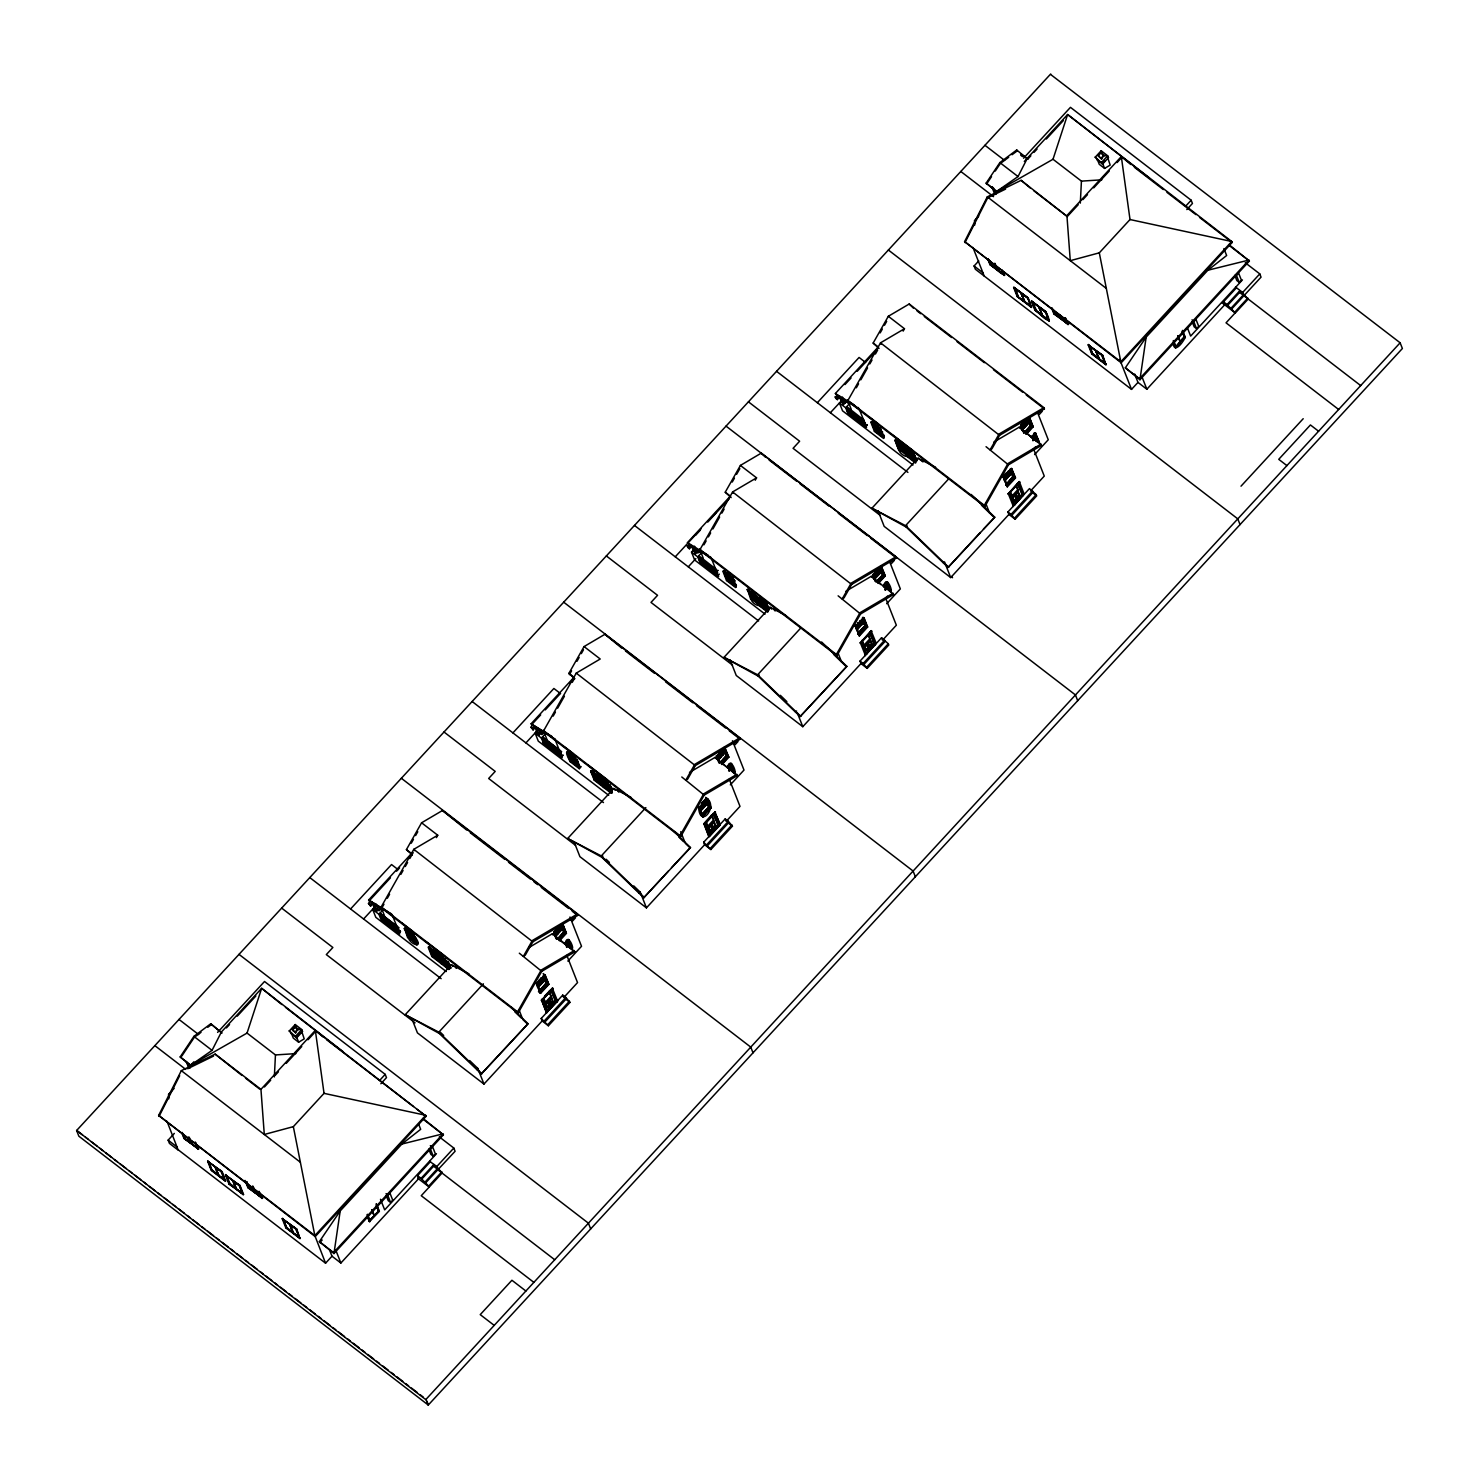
<?xml version="1.0" encoding="UTF-8"?>
<svg xmlns="http://www.w3.org/2000/svg" width="1479" height="1479" viewBox="0 0 1479 1479"><rect width="100%" height="100%" fill="white"/><g stroke="black" fill="none" stroke-linecap="round" stroke-linejoin="round"><path stroke-width="1.5" d="M274.354 1076.934L275.445 1054.934L247.048 1033.081L190.828 1065.139L180.179 1056.949L193.897 1036.391L210.757 1023.764L221.795 1032.952L210.757 1023.764M1080.317 203.122L1081.426 181.122L1053.011 159.27L996.791 191.327L986.142 183.137L999.878 162.598L1016.72 149.971L1027.776 159.14L1030.863 155.794M418.612 1124.114L420.665 1129.309L401.881 1144.043L340.207 1210.931L333.958 1253.563L443.423 1134.837L423.031 1118.457M1223.909 248.583L1226.646 255.516L1207.862 270.232L1146.17 337.12L1139.939 379.752L1249.385 261.025L1229.012 244.645M247.048 1033.081L261.654 988.323L343.036 1051.624M1053.011 159.27L1067.616 114.512L1149.017 177.831M285.447 1007.31L426.137 1116.294L315.23 1236.592L158.641 1115.406L181.325 1070.648L215.139 1054.12L260.951 1089.357L264.297 1134.485L293.341 1126.647L324.03 1093.351L315.341 1030.364L260.951 1089.357M159.029 1116.405L179.662 1075.714M1024.318 161.47L1067.616 114.512L1231.711 241.502L1232.118 242.482L1121.193 362.78L964.604 241.613L987.306 196.836L1021.12 180.327L1067.302 216.544L1078.191 204.749M964.992 242.593L987.695 197.835L1005.591 189.09M180.179 1056.949L191.216 1066.119L190.828 1065.139L212.052 1050.367L221.406 1031.972L261.654 988.323L281.842 1004.537M986.142 183.137L997.179 192.325L996.791 191.327L1018.033 176.556L1027.387 158.161M412.308 855.01L406.429 849.593L421.589 822.786L442.461 810.51L577.161 914.151L577.679 915.446L532.828 941.827L525.23 955.249L523.381 956.34L532.329 940.533L577.161 914.151M411.273 843.215L413.436 839.388M415.599 835.561L417.781 831.734M528.983 947.503L552.462 933.693L574.869 951.829L541.721 971.352L518.094 1013.115L381.711 908.198L381.212 906.904L413.787 849.334L437.747 835.228L421.589 822.786M381.711 908.198L383.967 904.224M387.332 898.271L389.587 894.296M400.809 874.44L403.064 870.484M405.301 866.509L407.557 862.534M409.794 858.559L413.177 852.607M436.416 837.613L437.747 835.228M574.776 678.787L568.897 673.37L584.057 646.582L604.929 634.288L739.629 737.929L740.147 739.223L695.296 765.604L687.698 779.045L685.849 780.117L694.797 764.329L739.629 737.929M569.415 674.664L571.578 670.837M576.995 661.261L579.158 657.434M581.321 653.607L583.484 649.78M689.491 772.445L714.93 757.47L737.355 775.625L704.189 795.129L680.562 836.911L544.18 731.976L543.68 730.7L576.255 673.111L600.215 659.005L584.057 646.582M553.164 716.095L555.42 712.12M557.657 708.164L564.405 696.239M572.262 682.355L574.518 678.38M731.125 497.628L725.246 492.211L740.406 465.423L761.278 453.129L895.978 556.77L896.496 558.064L851.645 584.445L844.047 597.867L842.198 598.958L851.146 583.17L895.978 556.77M732.253 482.025L734.416 478.179M736.579 474.352L739.833 468.621M845.84 591.286L871.279 576.311L893.686 594.447L860.538 613.97L836.892 655.752L700.528 550.817L700.029 549.522L732.604 491.952L756.564 477.846L740.406 465.423M703.912 544.864L706.149 540.889M708.404 536.914L710.641 532.958M712.896 528.983L719.626 517.077M721.881 513.102L724.118 509.127M755.233 480.231L756.564 477.846M879.044 348.489L873.165 343.073L888.324 316.284L909.197 304.008L1043.897 407.649L1044.414 408.925L999.564 435.325L991.965 448.747L990.117 449.838L999.064 434.031L1043.897 407.649M880.171 332.886L882.334 329.059M884.516 325.232L886.679 321.405M993.759 442.147L1019.197 427.191L1041.623 445.327L1008.456 464.831L984.829 506.613L848.447 401.696L847.948 400.402L880.523 342.832L904.482 328.726L888.324 316.284M856.323 387.794L858.559 383.819M860.815 379.844L867.544 367.938M869.8 363.963L872.037 360.007M875.42 354.036L877.657 350.079M518.094 1013.115L517.576 1011.839L541.222 970.058L574.37 950.553M903.151 331.111L904.482 328.726M680.562 836.911L680.044 835.617L703.69 793.853L736.838 774.33M836.892 655.752L836.393 654.457L860.02 612.694L893.187 593.171M984.829 506.613L984.311 505.319L1007.957 463.556L1041.105 444.033M181.806 1056.061L194.285 1037.389M986.53 184.117L991.522 176.648M995.275 171.046L1000.266 163.577L1008.696 157.273M333.958 1253.563L319.372 1241.639L340.207 1210.931M1139.939 379.752L1125.334 367.827L1146.17 337.12M409.591 935.8C403.508 941.069 428.392 953.474 413.325 934.636M405.32 928.757L408.759 937.464L405.745 927.943M416.265 941.347L409.332 936.799L406.337 928.701M572.133 759.947C570.376 766.399 560.744 738.298 575.96 758.782L579.306 768.729L570.191 761.703C558.138 739.777 580.97 761.056 579.306 768.729M735.081 583.965L728.407 578.825L727.317 580.119L735.766 586.387M728.019 579.306L725.523 572.336M728.833 578.603L726.411 573.538M416.838 943.916L413.38 935.116L405.172 928.59L408.5 937.501L416.838 943.916L417.522 942.862M579.306 767.693L580.119 766.751M581.173 766.603L579.786 768.211L570.672 761.204L567.03 751.979M875.235 430.999L876.77 429.483M761.593 603.95C759.818 609.57 746.987 599.679 752.478 596.943L760.169 602.988M592.303 770.245L595.057 779.803L596.573 778.287M760.298 604.135L759.725 605.04L751.406 598.644L752.922 597.128M441.13 961.923L432.589 956.026L434.105 954.51L432.737 951.052M442.776 961.332L440.927 963.458L431.813 956.451L428.17 947.226L449.487 963.883M448.95 968.616L442.276 963.476L443.792 961.979M602.803 783.648L595.852 778.841L603.728 785.811M605.244 785.127L603.395 787.235L594.281 780.228L590.639 771.003L594.743 779.71L603.857 786.736L599.864 776.937M606.261 785.756L604.745 787.272L601.287 778.472L607.961 783.611M758.635 597.627L761.352 606.076L758.561 598.403M761.796 605.299L758.912 597.294M909.511 454.829C907.736 460.431 894.906 450.559 900.397 447.823M900.471 448.174C898.012 455.347 890.913 424.676 898.548 449.949M899.805 449.209L896.57 439.966L900.267 448.673M900.84 448.008L897.882 441.352M907.644 455.92L908.753 454.626M910.103 455.273L908.235 457.399L915.538 463.019M905.481 448.082L909.012 456.974L910.528 455.458M877.75 569.729L879.229 573.408M558.933 927.111L560.504 931.067M721.401 750.907L723.083 754.734M1025.668 420.609L1027.036 424.418M1032.046 436.287L1033.618 440.243M703.838 801.914L705.52 805.741M1050.719 73.95L76.612 1130.492L78.868 1136.205L428.281 1405.05L1402.388 348.508L1400.132 342.795L1051.051 74.8M217.598 1032.379L264.519 981.501L385.206 1074.364L386.481 1077.618L380.861 1083.737M1023.56 158.216L1070.463 107.338L1191.168 200.22L1192.444 203.455L1186.805 209.574M190.828 1065.139L193.878 1061.811M226.435 1027.923L229.541 1024.559M237.269 1016.165L255.849 996.014M1033.95 152.429L1037.056 149.083M1046.337 139.008L1063.364 120.538M168.828 1098.823L168.588 1094.386L174.115 1088.396M974.79 225.011L974.55 220.574L978.691 216.082M699.807 549.43L695.481 553.849L692.264 545.659L689.436 548.746L687.864 547.544L687.291 546.084L689.399 544.605L687.458 542.627L730.256 496.204M350.578 908.975L391.528 864.549L398.054 869.56M512.917 732.9L553.885 688.474L560.393 693.485M675.256 556.807L701.046 528.835M708.644 520.608L716.224 512.381M817.332 402.713L859.077 357.456L865.585 362.466M695.5 535.361L700.085 530.388M707.738 522.105L729.129 498.885M689.436 548.746L688.863 547.285L690.748 545.233L689.177 544.032M375.037 906.978L372.708 909.493L378.92 914.281L380.99 919.494L399.774 933.952L392.212 914.78L368.641 900.008L411.439 853.586M554.44 738.816L531.109 723.786L573.907 677.364M847.726 400.31L843.4 404.71L840.183 396.538L837.354 399.607L835.783 398.406L835.21 396.964L837.317 395.466L835.376 393.506L878.175 347.066M844.953 384.577L851.072 377.94M857.191 371.321L877.065 349.765M369.047 901.044L390.456 877.823M396.557 871.186L399.626 867.877M531.516 724.821L540.685 714.875M545.27 709.902L560.559 693.318M569.729 683.372L574.314 678.399M765.05 614.155L694.612 559.949L691.525 552.111L695.019 548.339L701.231 553.109L703.283 558.341L699.807 562.131L718.591 576.57L711.417 558.378M370.619 906.109L368.474 903.466L370.36 901.414L371.932 902.615L370.046 904.667L370.619 906.109L373.447 903.04L376.664 911.212L378.088 909.677L375.666 903.558M533.087 729.905L530.943 727.243L532.828 725.191L534.4 726.392L532.514 728.444L533.087 729.905L535.916 726.836L539.132 735.008L543.348 730.293M837.354 399.607L836.781 398.165L838.667 396.113L837.096 394.911M696.757 552.314L699.696 549.134M697.811 553.109L700.732 549.948M363.594 918.995L374.224 907.477M525.932 742.902L538.079 729.739M688.29 566.827L695.869 558.6M830.348 412.733L842.938 399.201L849.149 403.989L851.201 409.221L847.726 412.992L866.509 427.449L859.336 409.239M608.701 795.314L538.282 741.127L535.176 733.27L537.506 730.755M699.807 562.131L697.737 556.899L701.231 553.109M716.982 571.67L717.814 570.358L716.982 571.67L698.088 556.936L699.031 555.901L716.224 569.323M698.217 557.213L699.031 555.901M376.664 911.212L375.111 910.01L376.516 908.476L378.088 909.677M539.132 735.008L537.58 733.806L538.985 732.271L540.556 733.473L538.948 729.387M700.417 559.395L699.585 560.707L700.417 559.395L717.481 572.521M844.675 403.194L847.615 400.014M378.994 910.491L381.915 907.311M541.462 734.268L544.383 731.107M379.105 910.787L382.026 907.607M541.573 734.564L544.494 731.384M166.998 1121.285L178.256 1150.181L169.419 1143.378L168.144 1140.143L174.337 1133.395M1134.67 374.039L1137.98 382.395L1131.527 389.384L975.364 269.233L974.088 265.98L978.747 260.933M378.92 914.281L382.414 910.491L376.202 905.721M554.68 738.557L562.242 757.729L543.459 743.29L541.406 738.058L544.882 734.287L538.67 729.498M847.726 412.992L845.674 407.76L849.149 403.989M379.271 914.318L380.232 913.282L398.997 927.74L398.165 929.052L379.4 914.595L380.232 913.282M542.701 737.06L541.869 738.372L542.701 737.06L561.465 751.517L560.633 752.829L561.576 751.813M846.136 408.093L864.901 422.532L846.136 408.093L846.968 406.78L864.143 420.202M381.711 917.054L380.769 918.089L381.6 916.777L400.384 931.215L399.552 932.528L400.495 931.511L381.6 916.777M562.963 755.288L562.02 756.324L543.126 741.571L544.069 740.554L561.244 753.976M867.23 425.009L866.287 426.026L847.504 411.569L848.336 410.256L865.511 423.697M543.237 741.866L544.069 740.554M543.459 743.29L546.934 739.5L544.882 734.287M183.988 1138.423L198.593 1148.924L183.988 1138.423L181.862 1133.043M989.95 264.63L1004.555 275.112L989.95 264.63L987.843 259.25M182.083 1132.433L184.487 1138.516L183.618 1134.338M1003.89 274.687L1003.723 274.872C968.431 244.275 1013.392 286.926 1001.727 270.546M289.292 1030.955L295.208 1024.54L301.716 1029.55L302.492 1031.529L296.595 1037.944L289.292 1030.955L296.595 1037.944M1095.273 157.144L1101.171 150.747L1107.679 155.757L1108.455 157.735L1102.558 164.132L1095.273 157.144L1102.558 164.132M292.287 1029.587L294.968 1026.666L297.926 1028.94L295.634 1032.841L292.287 1029.587L295.634 1032.841M1098.268 155.776L1100.949 152.855L1103.907 155.147L1101.615 159.029L1098.268 155.776L1101.615 159.029M292.676 1030.567L294.968 1026.666M290.679 1033.377L297.131 1037.352M1096.642 159.584L1103.094 163.54M191.124 1143.249L188.554 1137.333M997.364 269.492L994.517 263.539L997.197 269.677M997.641 269.548L994.905 263.28M295.245 1031.861L297.926 1028.94M1101.226 158.05L1103.907 155.147M699.475 560.412L718.369 575.146L719.312 574.129M295.8 1035.966L301.716 1029.55M1101.781 162.154L1107.679 155.757M300.163 1032.971L296.539 1036.908L298.629 1042.214L304.212 1038.868L301.956 1032.12M1104.924 160.471L1102.502 163.097L1104.61 168.421L1110.174 165.075L1107.919 158.308M727.428 573.076C733.344 585.388 722.769 567.141 730.164 575.183L731.532 579.324L729.85 575.276M726.651 574.37L734.693 581.099M184.487 1138.516L197.927 1148.499M733.991 580.877L726.707 575.276M866.287 426.026L867.119 424.713M562.02 756.324L562.852 754.993M407.723 937.926L404.562 928.202L413.676 935.209M732.493 577.827L735.655 587.551L726.54 580.544L728.407 578.418L736.08 584.482M728.407 578.825L736.45 585.555M406.91 930.827L414.416 936.318M569.378 754.623L576.884 760.114L578.955 765.53M873.682 424.399L881.151 429.816L880.356 427.801M1121.322 156.552L1066.914 215.564L1070.278 260.674L1099.304 252.835L1130.011 219.539L1121.322 156.552L1130.751 164.502M264.445 1086.973L270.657 1080.243M275.316 1075.178L278.422 1071.813M286.205 1063.383L301.753 1046.522M307.965 1039.774L314.177 1033.026M874.57 425.231L882.612 431.96M733.048 579.139L723.86 571.338M1082.85 199.683L1087.509 194.636M1093.72 187.888L1109.268 171.028M1117.052 162.598L1121.711 157.532M407.594 932.972L408.426 932.288L409.979 936.244L416.875 941.42M874.865 426.1L876.418 430.056L883.702 435.676M876.234 425.989L876.862 428.189M412.9 936.521L411.217 932.454L412.715 936.706M572.465 758.376L571.079 754.235M876.733 428.097L876.271 426.063M572.761 758.283L570.894 754.419M880.412 428.707L883.573 438.431L874.459 431.424L876.326 429.298L883.61 434.9M570.191 761.703L572.059 759.596L579.343 765.198M884.368 436.434L876.049 430.019L883.998 435.344M409.979 936.244L406.91 929.182M579.435 765.956L572.151 760.354L569.766 752.866M880.116 428.614L884.054 437.913L874.939 430.907L871.297 421.681L878.6 427.302M207.67 1161.329L222.257 1171.812L225.4 1181.222L211.201 1170.296L207.67 1161.329L222.257 1171.812M1013.633 287.518L1028.238 298L1031.362 307.41L1017.164 296.484L1013.633 287.518L1027.905 298.407M208.484 1162.254L212.181 1170.222M881.613 432.071L883.924 437.008M209.149 1162.549L211.7 1170.388L208.058 1160.886M1015.13 288.756L1018.144 296.41L1014.871 288.017L1028.238 298M883.795 436.897L880.134 428.466M1017.164 296.484L1031.769 306.966M750.629 599.069L747.468 589.326L756.582 596.351L760.206 605.577L751.092 598.551M1031.103 306.541L1017.663 296.576L1030.937 306.042L1027.739 297.908L1014.834 288.054M215.213 1167.227L218.707 1175.398M1021.194 293.415L1024.67 301.587L1021.397 293.877M215.583 1167.504L221.758 1171.719L225.4 1181.222M218.337 1175.121L215.121 1166.986L218.874 1175.213M751.332 591.785L753.199 595.649M895.867 440.724L899.565 449.487M1024.577 301.365L1021.102 293.175L1024.411 301.55M756.527 595.852L760.317 606.538L767.601 612.14M897.753 442.924L905.056 448.525M431.165 949.167L438.32 955.027M593.486 773.203L600.936 778.546M756.582 596.351L759.744 606.076M756.693 597.313L760.798 606.02L768.082 611.622M431.923 950.257L439.947 956.987M757.137 597.664L748.06 589.733L751.646 598.607M225.418 1174.973L240.005 1185.474L243.554 1194.44L228.949 1183.939L225.418 1174.973L239.69 1185.881L226.435 1175.694L229.652 1183.829M898.936 444.624L906.516 449.912M1031.381 301.18L1045.986 311.662L1049.11 321.072L1034.912 310.146L1031.381 301.18L1045.653 312.069M433.587 951.015L434.253 952.938M226.25 1175.916L230.095 1183.699M595.908 775.07L596.666 777.011L595.945 774.774M758.08 599.402L750.482 594.114L751.314 593.43L752.571 597.701L751.018 593.745M902.024 444.476L903.54 448.71L902.153 444.569M597.59 774.959L599.439 778.823L597.719 775.051M901.118 446.529L899.25 442.665M225.141 1180.353L211.7 1170.388M431.813 956.451L433.661 954.325L440.557 959.483M594.281 780.228L596.129 778.102L603.432 783.722M430.648 948.094L433.273 955.212L440.335 959.853M760.428 600.345L768.47 607.074M907.792 454.182L900.785 448.266M760.483 601.25L767.472 607.185L768.304 606.501M760.705 601.213L768.766 606.76M904.427 446.325L908.235 457.399M904.187 447.139L901.21 444.181M600.234 777.51L591.6 771.021L600.049 777.288L603.395 787.235M904.612 448.174L908.716 456.9L916 462.502M437.876 954.694L445.271 959.205M760.317 606.538L762.184 604.412L768.026 609.052M762.277 605.17L760.576 599.402M228.949 1183.939L243.554 1194.44M1034.912 310.146L1048.851 320.203L1035.411 310.239L1031.787 300.736M229.818 1183.644L242.316 1193.941L239.506 1185.382L242.889 1194.015L229.855 1183.607M232.702 1180.834L236.363 1188.82M232.961 1180.871L236.455 1189.061L233.146 1180.704M1036.058 309.887L1032.619 301.661L1045.487 312.254M1038.683 307.022L1042.418 315.249L1039.219 307.114M233.331 1181.166L240.005 1185.474M766.677 602.951L768.045 608.997M603.192 780.672L610.624 786.015L611.696 788.899L603.377 782.483L611.992 788.584M907.459 450.374L914.928 455.791M765.179 605.207L764.588 603.081L765.493 605.114M443.903 960.684L442.387 956.432L443.774 960.592M606.372 784.462L604.671 780.413L607.592 782.317L608.96 786.477L607.462 782.225M441.611 957.726L449.653 964.456M604.079 781.504L612.121 788.233M908.346 451.224L914.725 456.66M908.106 452.445L908.938 451.761L914.392 455.976M441.371 958.965L449.191 964.197M606.242 784.369L604.856 780.209M821.621 642.015L846.857 666.345L800.139 716.576L758.172 676.106L724.026 657.323L770.134 607.314L785.719 615.412M448.803 969.521L441.5 963.92L443.367 961.794L451.04 967.839M611.271 793.299L603.968 787.697L605.835 785.571L611.308 789.786M604.671 782.557L605.54 786.292L612.214 791.431M611.4 790.544L606.224 786.015M445.604 960.647L440.687 956.821M1042.325 315.009L1038.85 306.837M1045.487 311.57C1057.596 332.183 1031.362 309.259 1032.416 301.882L1045.487 311.57L1048.851 320.203M446.362 962.589L444.809 958.632M609.921 784.961L612.361 792.855M913.098 456.087L912.525 453.942L913.227 456.179M446.676 962.496L444.994 958.447M448.008 962.496L450.263 967.728M729.036 660.984L730.09 659.837L736.265 675.515L802.783 726.688L860.981 663.572L860.02 661.095L881.558 637.726L888.287 643.772L888.768 645.01L867.23 668.379L860.981 663.572M916.259 458.287L907.644 452.204L914.595 457.011M971.167 494.448L994.775 517.225L948.057 567.455L906.091 526.986L871.944 508.203L918.052 458.194L935.652 467.327M510.939 1007.236L528.04 1023.727L481.322 1073.957L439.355 1033.488L405.209 1014.705L451.317 964.696L468.917 973.829M673.407 831.013L690.508 847.504L643.79 897.735L601.824 857.265L567.677 838.482L613.785 788.473L631.385 797.606M247.88 1187.6L262.486 1198.082L247.88 1187.6L245.052 1180.427M260.23 1193.59L261.654 1197.842L248.786 1187.249M1053.861 313.788L1068.467 324.271L1053.861 313.788L1051.735 308.408M1065.398 317.745L1067.635 324.03L1054.767 313.437M1055.008 313.53L1053.159 309.388L1054.564 313.659M876.955 511.845L878.008 510.699L884.183 526.395L950.701 577.568L1008.9 514.433L1007.938 511.974L1029.476 488.606L1036.206 494.652L1036.705 495.872L1015.149 519.24L1008.9 514.433M255.294 1192.481L252.447 1186.509M1061.275 318.669L1059.389 314.546M1061.534 318.724L1059.759 314.842M379.585 1080.483L385.206 1074.364M1185.529 206.32L1191.168 200.22M724.026 657.323L757.636 674.775L800.675 628.113M758.172 676.106L759.226 674.96M871.944 508.203L905.555 525.655L948.594 478.974M405.209 1014.705L438.819 1032.157L483.393 983.812M567.677 838.482L601.287 855.934L645.861 807.608M906.091 526.986L907.145 525.84M439.355 1033.488L440.409 1032.342L443.663 1035.485M601.824 857.265L602.877 856.119M875.568 571.338L878.581 568.047M872.869 574.85L880.43 566.66L884.017 575.756L880.338 566.864M873.257 575.165L880.818 566.975M878.341 583.447L885.237 575.978L881.077 566.365L872.813 575.331L880.689 566.864L884.276 575.756L878.23 582.301M873.923 576.403L880.504 569.156L874.089 576.477M282.212 1218.678L296.817 1229.178L299.941 1238.57L285.743 1227.644L282.212 1218.678L296.817 1229.178M1088.174 344.884L1102.779 355.367L1105.922 364.777L1091.724 353.851L1088.174 344.884L1102.447 355.773M874.015 578.714L881.244 570.265M874.551 578.344L881.299 571.171M1105.922 364.777L1102.28 355.274L1089.006 345.809L1102.779 355.367M283.709 1219.916L286.723 1227.57M874.274 579.01L882.15 571.06L874.607 579.25M1089.672 346.104L1092.223 353.943L1088.581 344.441M877.102 580.618L883.129 574.314L884.719 575.59L877.823 583.059M876.104 582.301L883.481 575.109L879.746 567.215M1020.547 425.379L1026.5 418.927M556.511 937.612L554.311 931.77L556.381 929.533L557.934 933.489M877.287 581.543L883.333 574.98M1020.787 425.73L1028.349 417.54L1032.065 426.507M560.06 925.836L554.052 932.232L556.825 939.257M719.589 752.793L716.908 756.324M1028.996 417.244L1020.732 426.192L1029.532 417.633L1033.155 426.858L1026.278 434.327M562.26 923.746L553.996 932.713L562.796 924.153L566.42 933.36L559.543 940.829M718.886 762.72L716.465 756.49L724.728 747.524L728.888 757.156L722.011 764.625M1021.176 426.026L1028.737 417.836M883.758 575.553L882.686 574.481M725.265 747.93L716.465 756.49M717.777 757.71L724.377 750.537M1028.644 420.258L1021.841 427.283L1028.626 420.184M555.106 933.785L561.891 926.686M717.574 757.562L724.359 750.482M285.743 1227.644L300.348 1238.145M1022.155 428.965L1029.55 422.291M556.4 934.192L560.929 929.274M717.352 759.614L724.913 751.424M1021.934 429.576L1029.181 421.127M555.198 936.096L562.759 927.888M717.666 759.873L725.228 751.683M1022.47 429.206L1029.218 422.051M289.773 1224.575L293.249 1232.765M1095.736 350.782L1099.23 358.953M290.143 1224.871L296.318 1229.086L299.941 1238.57M557.897 938.333L563.869 931.862L565.459 933.138L559.413 939.683M720.365 762.11L726.337 755.64L727.132 756.268L724.248 749.169M1023.708 432.922L1031.048 425.176L1032.638 426.451L1025.742 433.92M722.639 759.947L726.781 755.473L728.888 757.156M1024.023 433.162L1030.937 425.601M558.156 938.666L564.202 932.103L561.244 924.856M720.624 762.443L726.67 755.898M1025.206 432.404L1030.604 425.342L1032.194 426.618L1026.149 433.181M558.47 938.906L563.758 931.992M720.939 762.702L726.984 756.139M883.333 586.516C887.345 571.8 894.703 597.534 889.508 589.992M1027.665 418.095L1031.399 425.989M564.664 932.491L562.464 927.148M564.941 932.935L561.78 924.449M727.539 756.601L723.693 747.524M883.85 586.923L887.973 582.449M721.881 763.478L727.927 756.915L724.47 748.134M559.007 940.441L565.902 932.972L564.312 931.696M721.475 764.218L728.371 756.749L724.728 747.524M884.849 587.145L887.086 584.981M884.923 589.474L887.955 586.183M884.886 589.714L888.528 586.738L885.514 590.01M292.879 1232.469L289.681 1224.353L293.415 1232.58M885.366 589.973L888.01 587.108L887.215 586.59M1098.86 358.676L1095.643 350.541L1099.396 358.768M855.25 626.338L864.05 617.778L867.674 627.004L859.41 635.97L855.25 626.338L864.05 617.778M564.96 943.01L567.991 939.72L571.707 948.686M1031.713 436.601L1034.893 433.624M565.218 943.195C568.343 930.901 576.2 953.881 570.691 947.373M733.159 771.151C738.668 777.677 730.811 754.678 727.686 766.991C732.808 753.68 737.392 789.194 730.46 763.515M889.859 590.787L890.654 591.434L886.808 582.338M1031.251 437.396L1035.374 432.922L1039.534 442.535M565.237 943.306L568.38 940.015L571.837 948.815L567.622 940.533M863.144 620.33L856.359 627.41L863.163 620.404M565.033 944.305L569.156 939.831M727.502 768.082L731.624 763.608M890.395 591.434L886.402 582.042M1031.769 437.802L1035.91 433.31M857.654 627.836L864.013 621.531L856.452 629.721M1032.73 437.95L1034.801 435.713L1032.971 438.172M566.032 944.526C571.597 939.775 563.628 944.619 566.864 946.745M729.332 770.541L728.5 768.322L730.755 766.214M856.655 629.111L864.069 622.437M729.461 770.411L728.685 768.47L730.737 766.159M884.719 599.143L887.474 596.148M1032.823 440.594L1035.873 437.063M566.79 946.468L569.193 944.489M728.592 770.633L731.273 767.102M1033.1 440.631L1036.446 437.618M299.109 1237.646L286.612 1227.348M566.549 947.355L569.397 943.861M729.165 771.169L731.865 767.656M286.242 1227.736L299.682 1237.72M1105.497 364.093L1092.223 353.943M858.227 634.195L865.918 626.116L865.123 625.488L858.227 633.067L865.16 626.135L862.96 620.441M701.453 803.356L705.908 798.642L709.569 807.294L708.663 806.776L710.364 807.922L702.821 816.131M857.894 633.936L865.566 625.321L867.674 627.004M1002.91 476.497L1005.923 473.225M701.638 803.504L706.186 798.586M1007.754 471.838L1003.224 476.756L1007.328 486.831L1015.592 477.883L1011.433 468.251M540.685 984.515L538.818 980.54L541.296 977.859L542.941 982.093M706.13 798.549L701.397 804.206L703.043 808.44L702.174 806.147M1007.328 486.831L1003.187 477.218L1010.434 469.361M701.675 804.521L707.165 798.549C718.147 806.776 699.696 829.756 698.569 806.739M886.679 603.709L900.341 588.901L889.637 561.706M1011.174 468.861L1003.372 476.7M536.877 983.553L544.438 975.364L547.896 984.145L540.353 992.335L536.748 982.777L538.633 986.992L545.252 979.819L544.457 979.32L546.01 983.276M702.377 804.058L706.777 799.048M1011.969 468.658L1003.187 477.218M543.144 973.552L545.233 975.16L536.452 983.72L544.697 974.753L548.857 984.385L540.593 993.352L538.485 991.669L546.749 982.703L548.339 983.979L540.075 992.945L535.971 982.851M705.612 797.347L707.702 798.937L698.92 807.497M865.123 625.488L866.712 626.763L863.126 617.889M858.892 635.563L867.156 626.597L863.514 617.372M1037.519 441.685L1038.572 442.295L1034.727 433.218M730.09 764.31L733.51 771.946M1004.278 478.29L1010.86 471.043L1004.259 478.216M544.327 977.711L537.543 984.792L544.124 977.564M1038.313 442.313L1034.339 432.922M1008.586 475.425L1011.618 472.152M537.321 986.844L545.196 978.913L537.653 987.103M699.789 810.64L704.318 805.722M1004.592 479.972L1011.987 473.317M700.122 810.88L707.35 802.45M1004.389 480.601L1011.932 472.393M1032.656 450.004L1035.411 447.028M700.325 810.27L707.72 803.596L706.925 803.097L708.811 807.312L706.149 799.64M795.536 712.157L796.608 711.011M1006.145 485.057L1013.836 476.996L1013.041 476.367L1006.478 484.188M701.342 814.726L709.217 806.499L710.807 807.756L702.543 816.722M860.057 642.903L871.39 630.609L860.612 642.995M1005.812 484.816L1013.485 476.201M546.638 983.128L539.077 991.318L546.306 982.869L547.896 984.145M701.545 815.095L709.107 806.905M701.878 815.373L709.421 807.164M860.575 643.31L871.963 631.163M1034.597 454.589L1048.26 439.762L1037.555 412.586M567.862 961.091L581.524 946.283L569.988 916.998M730.33 784.868L743.992 770.06L732.456 740.776M544.05 975.068L547.507 983.831M1014.372 477.643L1010.952 468.954M1006.811 486.443L1015.075 477.477L1012.172 470.1M868.561 634.639L870.502 639.575L864.605 645.972L863.81 645.362L869.726 638.965L868.413 635.674M800.139 716.576L846.857 666.345M867.323 644.141C861.407 650.982 868.931 639.15 868.728 647.71L866.306 650.335L864.808 646.36L866.306 650.335M870.576 640.629C864.642 647.451 872.185 635.619 871.981 644.178L869.56 646.804L868.062 642.829L869.56 646.804M865.474 646.637L866.768 644.252L868.173 647.82L866.602 649.521M868.728 643.125L870.003 640.721L871.408 644.308L869.855 645.99M476.737 1069.539L477.791 1068.393L469.656 1060.554M639.205 893.316L640.259 892.17L633.751 885.903M943.473 563.037L944.526 561.891L950.701 577.568M544.531 996.217L550.817 989.599L556.159 1001.819M708.367 832.548L704.54 822.86L711.824 814.966M1008.031 493.931L1019.308 481.488L1008.53 493.875M552.85 989.1L541.296 1000.433L552.573 987.99M715.559 812.174L703.764 824.21L715.096 811.916M1024.226 494.356L1019.364 481.636M546.38 1012.449L541.795 1000.377L552.388 988.397M715.133 812.378L704.263 824.154L709.162 836.8L720.273 824.764L714.875 812.174M1008.493 494.189L1019.881 482.043M541.813 1000.839L553.091 988.397M704.466 824.672L715.318 812.895M869.338 646.101L871.981 644.178M319.76 1242.637L322.182 1240.012M874.976 644.437L869.634 632.217L874.2 643.846L865.474 653.311L866.639 654.217M861.665 642.293L866.269 654.365L875.217 644.178L870.595 632.42L875.476 644.382M876.16 643.162L865.067 655.197M544.993 1002.744L550.909 996.347L548.949 991.411L551.685 996.957L545.788 1003.354L543.699 999.453M712.212 815.798L714.154 820.734L708.256 827.131L707.461 826.539L713.377 820.124L711.417 815.188M1016.35 486.554L1017.644 489.845L1011.728 496.241L1012.523 496.852L1018.421 490.436L1016.48 485.5M948.057 567.455L980.318 532.458M983.406 529.112L994.775 517.225M481.322 1073.957L528.04 1023.727M551.759 998.011L549.245 1000.211L551.759 998.011L553.164 1001.56L550.743 1004.186L549.245 1000.211L550.743 1004.186M643.79 897.735L668.379 871.076M671.448 867.748L690.508 847.504M714.228 821.788L711.713 824.006L714.228 821.788L715.633 825.337L713.211 827.963L711.713 824.006L713.211 827.963M1015.26 495.021C1009.325 501.843 1016.849 490.011 1016.646 498.571L1014.224 501.196L1012.727 497.221L1014.224 501.196M1018.495 491.49C1013.947 492.248 1017.626 501.159 1019.9 495.058L1017.922 491.601L1019.327 495.188L1017.774 496.87M548.524 1001.523C543.958 1002.281 547.655 1011.192 549.911 1005.091L547.951 1001.634L549.356 1005.202L547.785 1006.903M710.992 825.3C705.058 832.141 712.582 820.309 712.379 828.869L709.957 831.494L708.459 827.519L709.957 831.494M1013.392 497.517L1014.686 495.114L1016.091 498.7L1014.539 500.383M1016.646 493.986L1018.199 492.304M546.657 1004.019L548.21 1002.337M549.911 1000.507L551.186 998.103M709.125 827.796L710.419 825.411L711.824 828.998L710.253 830.68M712.379 824.284L713.654 821.88M867.23 668.379L863.144 663.498L884.682 640.13M550.539 1003.483L553.164 1001.56M709.754 830.791L712.379 828.869M713.007 827.26L715.633 825.337M551.038 1003.372L552.48 1001.375M713.507 827.168L714.949 825.153M863.625 664.737L885.163 641.368M1022.913 495.317L1017.552 483.097L1022.118 494.707L1013.392 504.191L1014.557 505.097M550.817 989.599L555.383 1001.228L546.657 1010.693L547.822 1011.599M718.646 825.596L713.285 813.376L717.851 825.005L709.125 834.47L710.29 835.376M1024.078 494.041L1013.115 505.947M1014.317 505.337L1023.135 495.058L1018.513 483.3L1023.394 495.262M541.203 1018.476L562.741 995.108L565.865 997.512L569.97 1002.392L548.413 1025.76L542.164 1020.935L541.203 1018.476L548.413 1025.76M703.671 842.254L725.209 818.885L728.334 821.289L732.438 826.169L710.881 849.538L704.633 844.731L703.671 842.254L710.881 849.538M557.805 1000.987L546.306 1012.727L557.232 1000.673M866.749 667.14L888.287 643.772M412.049 1019.179L417.448 1032.897L483.966 1084.07L542.164 1020.935M574.518 842.956L579.916 856.674L646.434 907.866L704.633 844.731M1030.456 491.065L1044.266 476.09L1033.562 448.895M544.327 1020.88L565.865 997.512M706.796 844.657L728.334 821.289M1015.149 519.24L1011.063 514.378L1032.601 491.01M544.808 1022.118L566.346 998.75M707.276 845.896L728.814 822.527M1011.544 515.598L1033.081 492.248M178.238 1149.83L325.565 1263.195L331.999 1256.207L329.54 1249.94M1014.668 518.001L1036.206 494.652M547.933 1024.522L569.47 1001.154M710.401 848.299L731.939 824.931M378.458 1211.042L369.584 1220.582L378.772 1211.43L376.202 1205.293M376.572 1204.202L379.382 1211.375L369.288 1221.506L378.938 1211.024M1184.439 337.23L1175.99 347.121L1173.476 340.558M1175.269 347.694C1198.397 316.524 1174.012 362.632 1173.143 342.315M390.585 1202.482L392.73 1200.153L389.994 1193.22L387.849 1195.55L390.585 1202.482L388.219 1200.652L386.167 1195.457M433.236 1156.208L435.381 1153.879L432.663 1146.946L430.518 1149.275L433.236 1156.208L430.87 1154.378L428.836 1149.183M1196.548 328.671L1198.711 326.341L1195.975 319.409L1193.83 321.738L1196.548 328.671L1194.182 326.841L1192.148 321.646M1239.217 282.397L1241.362 280.067L1238.626 273.134L1236.481 275.464L1239.217 282.397L1236.851 280.585L1234.799 275.39M436.453 1153.712L384.669 1209.877L380.491 1199.266M1242.434 279.901L1190.632 336.084L1187.304 327.58M331.999 1256.207L340.873 1263.029L418.705 1178.615L417.54 1175.657L430.407 1161.681M1137.98 382.395L1146.854 389.236L1224.667 304.822L1223.503 301.845L1236.389 287.869M429.354 1186.824L421.09 1178.375L433.957 1164.417L442.239 1172.847L421.256 1195.716L533.864 1282.367M1235.316 313.012L1227.052 304.582L1239.938 290.605L1248.202 299.035L1235.316 313.012L1222.024 302.77M421.478 1179.373L434.345 1165.397M1227.441 305.561L1240.326 291.603M554.717 1259.738L437.95 1169.889L436.675 1166.654L453.813 1148.055L439.3 1136.87M1243.913 295.745L1242.619 292.491L1259.775 273.892L1245.244 262.726M425.028 1182.109L437.895 1168.133M1230.99 308.298L1243.876 294.321M425.416 1183.089L455.088 1151.291L453.813 1148.055M1231.378 309.296L1261.051 277.146L1259.775 273.892M428.965 1185.825L441.833 1171.849M1234.928 312.014L1247.814 298.055M1235.187 312.901L1226.036 322.829L1338.643 409.48M1241.01 486.184L1303.202 418.705M1400.132 342.795L426.026 1399.337L428.281 1405.05L427.043 1401.741M875.383 572.299L876.751 576.107M1024.67 426.969L1023.117 423.012M1005.868 474.056L1007.107 477.994M1012.061 154.74L1017.127 150.95L1016.72 149.971M195.986 1036.132L201.033 1032.342M207.781 1027.276L211.146 1024.762M187.685 1068.725L213.549 1056.08M1038.369 412.512L1042.233 411.291L1039.404 414.36L1037.833 413.159M890.45 561.632L894.314 560.43L891.486 563.499L889.914 562.297M732.16 743.401L737.966 741.589L735.137 744.658L733.566 743.456M569.692 919.624L575.497 917.812L572.669 920.881L571.097 919.679M1207.862 270.232L1248.997 260.045L1139.551 378.753L1125.334 367.827M401.881 1144.043L443.034 1133.838L333.57 1252.565L319.372 1241.639M1081.426 181.122L1101.8 179.828M275.445 1054.934L295.837 1053.621M1130.011 219.539L1231.711 241.502L1120.805 361.8L1121.193 362.78L1119.788 359.379M324.03 1093.351L425.749 1115.295L314.842 1235.594L325.565 1263.195M835.376 393.506L854.492 405.172M839.277 396.649L858.707 408.537L858.301 407.501M687.458 542.627L708.478 555.457M691.359 545.788L710.789 557.657L710.382 556.622M531.109 723.786L552.129 736.616M368.641 900.008L391.565 914.004M754.05 593.892L755.621 597.849L754.105 593.597M1134.375 167.293L1163.326 189.571M1166.949 192.362L1195.919 214.64M1199.524 217.413L1232.118 242.482M1229.4 245.643L1249.385 261.025M1102.539 153.169L1101.171 150.747M1105.497 155.461L1108.455 157.735M1104.295 156.127L1100.949 152.855M1104.61 168.421L1099.267 164.317L1097.178 158.992M1235.52 287.018L1242.619 292.491M1239.328 292.213L1360.68 385.575M1223.503 301.845L1227.052 304.582M1020.676 153.687L1027.776 159.14M1020.75 155.24L1022.525 156.608M984.959 145.293L1004.537 160.361M999.878 162.598L1018.033 176.556M1030.345 188.11L1021.12 180.327M1033.858 190.809L1067.302 216.544M1192.019 319.852L1193.793 321.22M1318.584 431.239L1310.431 424.954L1278.743 459.322L1286.896 465.608M993.555 188.036L991.78 186.668L994.905 194.581M960.814 171.472L993.537 196.652M987.306 196.836L1106.329 288.423M1175.934 346.456L1180.334 342.352L1177.783 336.232M964.604 241.613L1120.805 361.8L1099.304 252.835M1054.73 313.474L1067.228 323.79L1064.898 317.763M1092.611 353.499L1105.09 363.834L1101.892 355.718M1092.426 353.721L1106.31 364.333M974.088 265.98L982.925 272.783M888.38 250.025L1237.794 518.87L1240.049 524.583M913.356 308.094L909.197 304.008M916.998 310.886L920.641 313.696M924.264 316.506L951.57 337.508M957.042 341.704L984.348 362.706M993.444 369.713L1022.562 392.12M1026.204 394.93L1044.414 408.925M1027.147 424.288L1025.797 420.48M1024.799 426.858L1023.431 423.049M1032.176 436.157L1032.841 438.302M1037.315 441.278L1034.246 433.125M1036.132 441.112L1019.197 427.191M873.165 343.073L878.526 347.195M986.049 446.695L1008.456 464.831M1012.93 476.497L1010.102 469.102M1013.596 477.033L1011.636 471.653M1012.745 476.774L1011.525 473.058M1032.009 492.267L1035.134 494.67M1007.236 477.865L1005.683 473.909M1005.054 480.231C999.638 467.235 1009.732 489.346 1006.293 485.204M1022.118 494.707L1023.302 495.613M1009.565 493.487L1013.928 505.042M1007.938 511.974L1011.063 514.378M847.948 400.402L984.311 505.319M868.635 416.616L877.75 423.623M892.706 435.14L901.82 442.147M902.412 442.591L911.526 449.616M907.57 449.08L912.58 452.925M843.307 399.7L844.343 400.495M875.531 424.473L872.129 421.829L875.716 430.685L872.296 421.996M876.418 425.323L880.06 428.115M913.837 454.108L906.553 448.488L909.363 456.567M895.387 440.206L904.501 447.213L907.662 456.956M881.244 430.371L870.835 422.199L874.459 431.424M894.906 440.724L915.02 456.345M898.363 444.07L906.682 450.485M843.252 401.974L844.823 403.175L842.401 397.038M882.501 432.312L873.867 426.211L882.205 432.626M906.572 450.818L897.938 444.735L906.276 451.15M835.21 396.964L836.781 398.165M911.933 456.678L916.998 460.431M908.088 453.868L900.119 448.544L906.775 453.665M916.777 460.819L909.807 456.013L916.481 461.134M843.4 404.71L839.425 397.389M915.667 460.246L910.195 456.05L908.494 450.282M875.938 430.186L872.499 421.441M845.674 407.76L839.443 402.991L842.549 410.829L912.987 465.016M875.365 430.851L871.907 422.07M909.141 456.845L905.832 448.229M899.01 449.431L908.124 456.438L904.445 446.732L897.143 440.705L900.138 448.803M866.176 425.73L847.504 411.569M776.549 371.321L907.921 472.411M748.429 401.826L799.621 441.223L793.077 448.322L880.005 515.21M726.041 426.118L1075.455 694.945L1077.692 700.676M765.438 457.214L761.278 453.129M769.08 460.024L796.368 481.026M800.01 483.836L829.146 506.243M838.242 513.25L867.36 535.657M871.002 538.448L896.496 558.064M881.632 571.43L880.837 570.912L882.723 575.128L880.504 569.156M879.118 573.538L877.676 569.452M886.882 584.834C883.573 592.432 883.296 578.807 885.496 589.215M874.681 578.344L873.128 574.388M880.911 584.63L871.279 576.311M725.246 492.211L730.608 496.334M838.131 595.834L860.538 613.97M862.479 617.39L863.255 617.982L855.694 626.172M862.497 618.481L865.012 625.617M865.659 626.153L862.682 618M865.16 626.135L863.274 621.938M859.188 627.114L857.949 623.195M857.136 629.37C851.719 616.355 861.813 638.466 858.356 634.325M874.2 643.846L875.383 644.752M861.647 642.607L866.01 654.18M860.02 661.095L863.144 663.498M700.029 549.522L836.393 654.457M695.389 548.82L696.535 549.911L695.5 549.116M726.67 573.039L732.142 577.254L736.135 587.052L727.021 580.045L723.379 570.82M751.628 592.025L754.956 594.595M759.651 598.219L766.325 603.34M730.681 576.422L723.971 571.208L727.576 580.082M758.986 598.2L766.27 603.802L767.971 609.847M759.3 598.588L766.972 604.856M733.233 578.936L722.917 571.319L726.54 580.544M746.987 589.844L767.009 604.929M728.315 575.645L734.989 580.766M758.598 599.032L750.445 593.208L758.764 599.624M695.333 551.094L696.905 552.296L694.483 546.176M758.653 599.956L750.019 593.855L758.357 600.271M734.268 581.746L725.949 575.349L734.564 581.432L733.418 578.511M687.291 546.084L688.863 547.285M756.139 599.624L759.374 602.101M769.08 609.551L762.388 604.856L760.188 599.531M759.152 602.471L752.201 597.664L759.873 603.321M768.858 609.94L761.888 605.133L768.562 610.254M695.481 553.849L691.506 546.509M698.088 556.936L716.871 571.375M691.525 552.111L697.737 556.899M727.668 579.713L724.211 570.949M751.739 598.237L748.3 589.474M767.767 611.234L761.093 606.094L757.562 597.202M700.528 559.672L717.592 572.817M634.473 525.433L758.616 620.958M606.353 555.938L657.545 595.316L651 602.415L732.512 665.125M563.702 602.193L913.098 871.039L915.353 876.751M621.827 648.19L604.929 634.288M625.469 650.982L654.587 673.389M665.513 681.801L692.819 702.802M696.461 705.612L725.579 728.019M729.221 730.811L740.147 739.223M724.488 752.09L725.283 752.589L723.397 748.374M726.041 756.046L724.821 752.33M720.532 757.137L718.96 753.181M720.402 757.266L718.849 753.31M731.661 768.267L730.866 767.767L732.419 771.724M718.35 759.503L716.779 755.547L719.681 763.127M737.355 775.625L714.93 757.47M576.255 673.111L695.296 765.604M568.897 673.37L574.259 677.493M681.782 776.993L704.189 795.129M710.234 807.811L706.001 798.438M727.742 822.564L732.438 826.169M720.199 824.616L708.774 836.504L703.949 823.821M720.273 824.764L714.801 812.026M719.256 825.652L714.246 813.579L719.127 825.541M717.851 825.005L719.034 825.911M704.54 822.86L709.902 835.08M705.298 823.766L709.92 835.543M543.68 730.7L680.044 835.617M564.368 746.895L573.482 753.902M588.439 765.419L597.553 772.445M598.145 772.888L607.259 779.895M597.294 774.146L600.529 776.623M571.208 754.678L574.536 757.23M596.943 774.478L600.271 777.048M607.74 782.983L601.417 778.342L605.003 787.235M566.568 752.497L578.178 761.685M590.639 771.003L610.753 786.643M570.007 755.843L578.344 762.258M594.096 774.367L601.953 780.524M578.234 762.591L569.6 756.508L577.938 762.905M600.64 779.84L593.671 775.033L602.008 781.43M530.943 727.243L532.514 728.444M542.811 737.355L559.875 750.5M579.731 765.641L571.781 760.317L578.437 765.438M605.835 785.978L611.696 790.211L609.57 784.388M603.524 784.48L596.222 778.878L593.467 771.483M535.176 733.27L541.406 738.058M541.739 738.095L560.633 752.829M595.408 779.396L592.099 770.799M595.168 779.673L591.951 770.633M611.733 792.781L604.449 787.179L600.16 776.604M543.126 741.571L561.891 756.028M472.134 701.508L603.487 802.579M444.014 732.013L495.206 771.409L488.662 778.49L575.59 845.396M401.345 778.268L750.759 1047.114L753.014 1052.826M466.643 830.015L442.461 810.51M470.285 832.806L504.857 859.41M508.499 862.22L530.351 879.025M533.993 881.835L537.635 884.627M541.277 887.437L568.565 908.439M572.207 911.23L577.679 915.446M562.002 924.338L565.459 933.138M561.909 926.76L555.309 933.933M563.573 932.251L560.929 924.597M560.301 930.92L558.859 926.834M568.38 940.015L571.319 948.612M554.311 931.77L556.196 935.967L555.401 935.467M554.791 936.392L574.869 951.829M406.429 849.593L411.791 853.716M519.314 953.197L541.721 971.352M546.195 982.999L543.366 975.622M546.86 983.535L543.532 974.661M565.274 998.787L569.97 1002.392M543.052 981.964L541.185 977.989M536.895 983.406L540.593 993.352M555.383 1001.228L556.566 1002.115M542.83 999.989L542.072 999.083L545.899 1008.752M381.212 906.904L517.576 1011.839M401.9 923.118L411.014 930.125M425.97 941.642L435.085 948.649M435.676 949.111L444.791 956.118M408.74 930.901L413.732 934.746L416.486 941.753M429.132 947.226L437.451 953.641M438.819 954.694L445.493 959.816M404.1 928.701L415.71 937.908M407.538 932.066L414.212 937.187M407.89 932.657L415.414 938.222M431.96 951.182L439.263 956.784M414.083 937.538L407.132 932.713L415.47 939.128M449.524 964.789L440.908 958.706L449.228 965.121M368.474 903.466L370.046 904.667M380.343 913.578L397.407 926.704M448.377 966.046L443.071 962.515L450.744 968.153M409.313 936.521L416.967 942.178M433.384 955.046L441.722 961.461M442.979 962.681L439.522 953.918M432.94 955.619L430.056 948.316M442.628 963.088L439.337 954.491M417.318 944.434L408.204 937.409L404.562 928.202M449.265 969.004L441.981 963.402L437.692 952.827M380.658 917.793L399.552 932.528M446.233 971.537L375.814 917.331L372.708 909.493M309.795 877.583L441.149 978.673M281.657 908.088L332.867 947.484L326.323 954.584L415.063 1022.858M239.006 954.362L588.42 1223.188L590.676 1228.92M322.977 1036.908L315.341 1030.364M326.6 1039.7L413.473 1106.551M417.096 1109.324L426.137 1116.294M423.419 1119.455L443.423 1134.837M299.534 1029.255L302.492 1031.529M295.375 1027.665L298.333 1029.939M298.629 1042.214L293.304 1038.129L291.215 1032.804M430.315 1145.652L432.09 1147.02M429.576 1161.181L436.675 1166.654M433.347 1166.025L436.897 1168.743M417.54 1175.657L421.09 1178.375M417.707 1178.19L429.243 1187.064M178.996 1019.438L198.593 1034.524M525.895 1291.019L511.919 1280.259L480.231 1314.628L494.208 1325.387M193.897 1036.391L212.052 1050.367M241.964 1075.455L215.139 1054.12M245.496 1078.154L259.565 1089.006M386.056 1193.664L387.831 1195.032M378.772 1211.43L376.72 1207.03M154.851 1045.635L185.762 1069.409M374.169 1216.015L371.636 1209.896M181.325 1070.648L300.348 1162.235M369.953 1220.249L374.427 1215.738L372.079 1209.767M158.641 1115.406L314.842 1235.594L293.341 1126.647M184.857 1138.127L197.354 1148.425L194.951 1142.324M248.749 1187.286L261.247 1197.583L258.862 1191.501M208.687 1162.032L221.924 1172.218M283.247 1219.399L296.484 1229.585M212.07 1169.981L224.568 1180.279L221.369 1172.163M211.904 1170.166L225.788 1180.778M168.144 1140.143L176.981 1146.946M82.491 1134.911L76.668 1130.437L426.414 1400.114M85.412 1137.148L88.315 1139.403M91.217 1141.64L97.041 1146.114M99.962 1148.351L102.864 1150.607M105.785 1152.844L111.609 1157.317M114.512 1159.554L117.433 1161.791M120.335 1164.047L126.159 1168.521M129.08 1170.758L131.982 1172.995M134.903 1175.25L140.727 1179.724M143.629 1181.961L146.55 1184.198M149.453 1186.435L155.277 1190.928M158.198 1193.165L161.1 1195.402M164.021 1197.639L169.845 1202.131M172.747 1204.368L175.668 1206.605M178.571 1208.842L184.394 1213.335M187.315 1215.572L190.218 1217.809M193.139 1220.046L198.962 1224.538M201.865 1226.775L204.786 1229.012M207.689 1231.249L213.512 1235.723M216.433 1237.978L219.336 1240.215M222.257 1242.452L228.08 1246.926M230.983 1249.182L233.904 1251.419M236.806 1253.656L242.63 1258.13M245.551 1260.367L248.454 1262.622M251.375 1264.859L257.198 1269.333M260.101 1271.57L263.022 1273.826M265.924 1276.063L271.748 1280.537M274.669 1282.774L277.571 1285.011M280.492 1287.266L286.316 1291.74M289.218 1293.977L292.139 1296.214M295.042 1298.47L300.866 1302.944M303.787 1305.181L306.689 1307.418M309.61 1309.654L315.434 1314.147M318.336 1316.384L321.257 1318.621M324.16 1320.858L329.983 1325.35M332.904 1327.587L335.807 1329.824M338.728 1332.061L344.552 1336.554M347.454 1338.791L350.375 1341.028M353.278 1343.265L359.101 1347.757M362.022 1349.994L364.925 1352.231M367.846 1354.468L373.669 1358.942M376.572 1361.198L379.493 1363.435M382.395 1365.672L388.219 1370.146M391.14 1372.401L394.043 1374.638M396.964 1376.875L402.787 1381.349M405.69 1383.586L408.611 1385.841M411.513 1388.078L417.337 1392.552M420.258 1394.789L423.16 1397.045M1037.426 440.871L1039.016 442.129L1035.374 432.922M1013.041 476.367L1014.631 477.643L1011.044 468.751M726.337 755.64L727.927 756.915M732.715 771.317L734.305 772.593L730.718 763.7M540.334 992.113L539.022 991.281M981.446 505.189L994.165 517.447M905.555 525.655L948.686 567.233M833.527 654.31L846.228 666.567M780.357 695.333L786.846 701.601M757.636 674.775L800.749 716.354M678.806 837.04L683.668 841.754M689.898 847.744L685.295 843.307L680.728 831.716M606.131 859.262L609.385 862.405M601.287 855.934L644.4 897.513M514.71 1011.691L521.2 1017.959M527.43 1023.949L522.827 1019.53L519.074 1009.991M438.819 1032.157L481.932 1073.736M921.639 460.043L923.062 461.855L918.052 458.194M773.72 609.182L775.125 610.975M770.134 607.314L771.557 609.108M617.372 790.341L618.795 792.134M613.785 788.473L615.209 790.285M454.903 966.545L456.308 968.357M451.317 964.696L452.74 966.49M1182.534 330.39L1185.363 337.563M1182.368 331.093L1184.956 337.323M1182.165 331.481L1184.753 337.637L1182.701 333.219M1177.82 335.696L1180.39 341.926M1173.365 340.854L1175.768 346.955M1173.586 342.647L1175.713 348.046M1141.899 376.683L1146.854 389.236M1120.842 362.244L1131.527 389.384M1089.413 345.365L1092.704 353.777M1067.043 320.684L1068.467 324.271M1065.231 317.93L1068.06 324.714M1051.957 307.78L1054.361 313.881M1045.376 312.014L1049.11 321.072M993.943 189.016L995.996 194.23M1027.739 297.908L1031.362 307.41M1014.039 287.074L1017.663 296.576M1003.15 271.526L1004.555 275.112M1002.041 270.176L1004.167 275.556M1001.93 270.343L1003.723 274.872M974.55 220.574L974.957 221.573M989.599 260.544L990.93 264.556L989.266 260.212M988.249 258.807L990.653 264.501M988.064 258.622L990.468 264.723M972.96 247.492L984.201 276.037M1029.532 417.633L1033.155 426.858M1028.608 417.744L1032.194 426.618M1028.589 418.76L1031.288 426.118M1034.043 433.772L1037.13 441.352M1028.423 420.036L1030.641 426.007L1028.755 421.792M1035.466 437.729L1037.019 441.685M1021.046 425.268L1023.246 431.11M1020.935 425.675L1023.265 431.313M1021.046 426.95L1022.913 431.739M999.564 435.325L880.523 342.832L881.022 344.108M1015.981 493.709L1017.478 497.683M1010.564 491.897L1012.523 496.852M1009.584 493.173L1014.187 505.245M1008.216 493.524L1013.429 506.521M985.809 503.489L989.562 513.028M914.133 454.182L916.314 459.47M913.911 454.441L916.37 460.209M913.893 454.589L915.963 459.877M915.908 460.727L914.188 454.682L906.904 449.08L909.844 456.272M909.252 450.023L910.805 453.979L909.123 449.93M908.106 450.392L910.306 455.735M906.849 448.174L909.955 456.142M899.417 442.461L900.933 446.713M951.995 576.44L952.513 577.734M898.123 441.093L900.156 446.27M897.735 441.186L900.489 448.581M877.953 425.952L879.45 430.204L877.768 426.137M874.329 424.418L876.529 429.742M872.758 421.478L876.178 430.149M881.595 566.771L885.237 575.978M887.455 582.042L891.097 591.267M886.328 582.245L889.119 589.16M886.124 582.892L887.677 586.849M875.309 572.022L876.955 576.255M885.625 598.034L896.348 625.21L882.519 640.204L881.558 637.726M873.017 574.795L875.513 581.265M875.235 581.339L873.128 576.071L874.422 579.713M871.149 630.867L876.308 643.494M851.645 584.445L732.604 491.952L733.103 493.246M862.867 617.686L866.454 626.782M857.746 623.029L859.391 627.262M864.605 645.972L861.869 640.425L863.81 645.362M855.306 625.876L859.41 635.97M860.297 642.644L865.511 655.641M837.89 652.609L841.643 662.148M768.396 608.608L766.214 602.914L768.451 609.348M761.334 599.161L762.702 603.303L761.204 599.05M758.856 598.071L761.925 605.392M751.498 591.6L753.014 595.834M797.366 712.97L802.783 726.688M747.468 589.326L751.406 598.644M732.438 576.921L736.006 586.128M732.216 577.586L735.655 586.534M725.265 572.318L728.149 579.417M724.858 571.633L726.411 575.59M731.107 763.201L734.749 772.426M730.534 765.993L732.752 771.964M721.327 750.629L722.972 754.863M729.295 779.193L739.999 806.369L726.189 821.363L725.209 818.885M716.28 755.658L719.552 763.238M707.702 798.937L711.325 808.163M706.518 798.845L710.364 807.922M713.932 822.601L715.06 825.467M706.296 822.195L708.256 827.131M706.167 823.248L707.461 826.539M699.549 806.813L701.101 810.769M699.216 806.573L703.061 817.129M698.717 806.684L702.414 815.798M604.375 782.373L605.928 786.329M602.803 779.322L605.577 786.551L602.156 777.88M601.639 778.102L605.225 786.957M599.919 777.418L603.968 787.697M592.876 771.003L596 778.971L592.82 771.779M640.259 892.17L646.434 907.866M577.143 759.836L579.176 765.05M573.815 756.342L575.368 760.298L573.501 756.435M573.686 756.231L575.183 760.483M569.378 752.959L572.151 760.354M569.027 753.347L571.8 760.576L568.232 751.72M567.862 752.108L571.449 760.982M567.64 752.367L571.227 761.241M535.158 727.668L537.58 733.806M562.796 924.153L566.42 933.36M568.639 939.424L572.281 948.649M568.065 942.215L570.284 948.187M568.398 943.972L569.951 947.928M565.44 942.659L566.993 946.615M566.827 955.416L577.531 982.592L563.721 997.586L562.741 995.108M556.492 929.404L558.138 933.637M553.682 931.788L556.381 939.073M552.462 933.693L552.98 934.987M552.333 988.249L557.491 1000.876M532.828 941.827L413.787 849.334L414.286 850.628M545.233 975.16L548.857 984.385M551.464 998.806L552.591 1001.69M538.929 980.411L540.574 984.644M543.828 998.417L545.788 1003.354M545.991 1003.742L547.489 1007.698M542.848 999.675L547.433 1011.303M542.571 999.786L547.452 1011.747M541.48 1000.026L546.694 1013.023M448.433 962.034L450.485 967.248M450.355 968.56L447.453 961.184L449.172 967.229M447.841 962.866L449.912 968.135M442.203 958.281L443.46 962.552L440.834 955.323M440.335 955.545L443.219 962.644M439.171 954.306L442.535 963.439M438.172 952.716L442.276 963.476M441.5 963.92L437.47 953.493L428.651 946.708L432.275 955.933L441.389 962.94L437.71 953.234L440.927 963.458M435.288 950.979L436.971 955.027L435.122 951.163M431.683 949.444L433.754 955.083L432.201 951.126M477.791 1068.393L483.966 1084.07M429.243 947.096L432.829 955.989M413.214 935.726L416.838 944.933M408.611 930.457L410.127 934.71L408.426 930.642M405.69 928.017L409.332 936.799M382.414 910.491L384.466 915.723M372.69 903.891L375.111 910.01M376.128 1203.851L378.994 1211.135M295.208 1024.54L295.985 1026.537M367.513 1214.37L370.027 1220.933M367.18 1214.499L369.805 1220.767M367.605 1216.459L369.732 1221.839M367.162 1216.126L369.288 1221.506M335.936 1250.494L340.873 1263.029M295.911 1229.511L299.516 1237.886M282.618 1218.252L286.445 1227.533M261.08 1194.496L262.486 1198.082M259.102 1191.39L262.079 1198.526M253.168 1186.435L255.386 1192.703L252.835 1186.25M252.669 1186.435L255.127 1192.647M246.771 1181.592L248.86 1187.526L246.605 1181.776M245.995 1181.592L248.38 1187.692M239.413 1185.825L243.148 1194.866M190.015 1068.023L186.188 1061.46L188.924 1068.393M225.806 1174.548L229.448 1184.032M197.169 1145.338L198.593 1148.924M198.186 1149.349L195.357 1142.176L197.761 1148.665M189.257 1137.259L191.494 1143.544L188.776 1137.277M168.588 1094.386L168.976 1095.366M183.285 1134.023L184.967 1138.349M182.268 1132.618L184.69 1138.312M860.316 620.625L861.758 624.711L860.316 620.625M431.498 950.923L439.836 957.338L431.498 950.923M760.021 601.01L768.341 607.407L760.021 601.01M563.018 928.183L555.457 936.373L563.018 928.183M725.486 751.979L717.925 760.169L725.486 751.979M1029.754 421.681L1022.192 429.871L1029.754 421.681M864.272 621.827L856.711 630.017L864.272 621.827M706.796 801.489L700.011 808.588L706.592 801.341M545.455 979.209L537.894 987.399L545.455 979.209M707.923 802.986L700.362 811.176L707.923 802.986M1012.191 472.688L1004.629 480.897L1012.191 472.688M1009.676 475.591L1007.92 471.468L1009.676 475.591M752.219 597.941L748.651 589.086L752.219 597.941M552.037 990.006L556.788 1001.875L552.037 990.006"/></g></svg>
